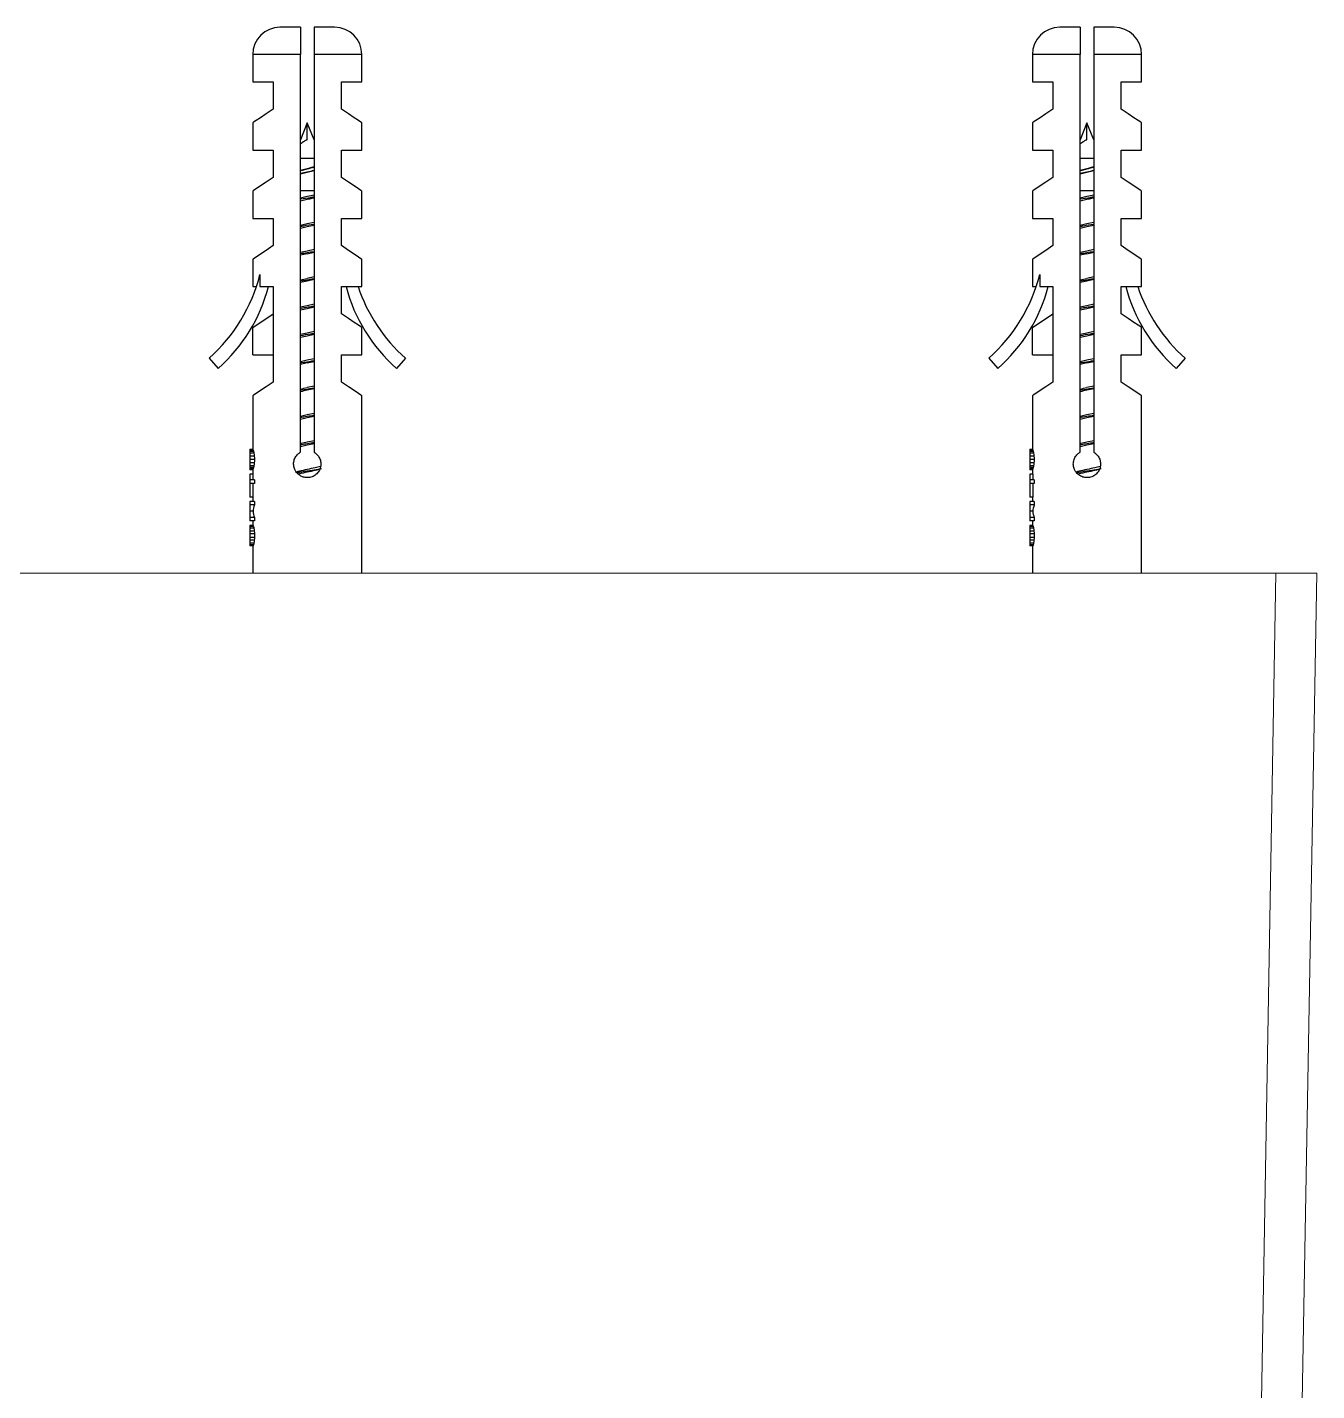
# Model space of a CAD drawing. Header units: millimetres. Extents: x 14183 to 14777, y -4239 to -3399.
# Drawn here: x 14401.03 to 14424.66, y -3476.53 to -3451.56 of the extents above; entities that cross this region are included whole.
import ezdxf

# ---------------------------------------------------------------- set-up
doc = ezdxf.new("R2010")
doc.units = ezdxf.units.MM
doc.header["$LTSCALE"] = 0.1
doc.layers.get('0').update_dxf_attribs({"lineweight": 15})

msp = doc.modelspace()

# ---------------------------------------------------------------- linework, layer by layer
at = {"linetype": 'Continuous', "lineweight": 25}
for p, q in [((14406.04, -3451.56), (14405.665, -3451.56)), ((14406.665, -3451.56), (14406.29, -3451.56)), ((14420.325, -3451.56), (14419.95, -3451.56)), ((14420.95, -3451.56), (14420.575, -3451.56)), ((14405.165, -3452.06), (14405.165, -3452.56)), ((14406.04, -3452.06), (14405.165, -3452.06)), ((14406.04, -3459.343), (14406.04, -3452.06)), ((14406.29, -3452.06), (14406.29, -3459.343)), ((14407.165, -3452.06), (14406.29, -3452.06)), ((14407.165, -3452.56), (14407.165, -3452.06)), ((14419.45, -3452.06), (14419.45, -3452.56)), ((14420.325, -3452.06), (14419.45, -3452.06)), ((14420.325, -3459.343), (14420.325, -3452.06)), ((14420.575, -3452.06), (14420.575, -3459.343)), ((14421.45, -3452.06), (14420.575, -3452.06)), ((14421.45, -3452.56), (14421.45, -3452.06)), ((14405.165, -3452.56), (14405.54, -3452.56)), ((14405.54, -3452.56), (14405.54, -3453.06)), ((14406.79, -3452.56), (14407.165, -3452.56)), ((14406.79, -3453.06), (14406.79, -3452.56)), ((14419.45, -3452.56), (14419.825, -3452.56)), ((14419.825, -3452.56), (14419.825, -3453.06)), ((14421.075, -3452.56), (14421.45, -3452.56)), ((14421.075, -3453.06), (14421.075, -3452.56)), ((14405.165, -3453.31), (14405.165, -3453.81)), ((14406.165, -3453.31), (14406.04, -3453.624)), ((14406.29, -3453.622), (14406.165, -3453.31)), ((14406.165, -3453.621), (14406.165, -3453.31)), ((14407.165, -3453.81), (14407.165, -3453.31)), ((14419.45, -3453.31), (14419.45, -3453.81)), ((14420.45, -3453.31), (14420.325, -3453.624)), ((14420.575, -3453.622), (14420.45, -3453.31)), ((14420.45, -3453.621), (14420.45, -3453.31)), ((14421.45, -3453.81), (14421.45, -3453.31)), ((14406.149, -3453.621), (14406.165, -3453.621)), ((14420.434, -3453.621), (14420.45, -3453.621)), ((14405.165, -3453.81), (14405.54, -3453.81)), ((14405.54, -3453.81), (14405.54, -3454.31)), ((14406.165, -3453.962), (14406.04, -3453.962)), ((14406.79, -3453.81), (14407.165, -3453.81)), ((14406.79, -3454.31), (14406.79, -3453.81)), ((14419.45, -3453.81), (14419.825, -3453.81)), ((14419.825, -3453.81), (14419.825, -3454.31)), ((14420.45, -3453.962), (14420.325, -3453.962)), ((14421.075, -3453.81), (14421.45, -3453.81)), ((14421.075, -3454.31), (14421.075, -3453.81)), ((14406.165, -3454.15), (14406.04, -3454.182)), ((14406.04, -3454.245), (14406.165, -3454.217)), ((14420.45, -3454.15), (14420.325, -3454.182)), ((14420.325, -3454.245), (14420.45, -3454.217)), ((14405.165, -3454.56), (14405.165, -3455.06)), ((14406.165, -3454.554), (14406.04, -3454.554)), ((14406.165, -3454.66), (14406.04, -3454.688)), ((14406.04, -3454.737), (14406.165, -3454.709)), ((14407.165, -3455.06), (14407.165, -3454.56)), ((14419.45, -3454.56), (14419.45, -3455.06)), ((14420.45, -3454.554), (14420.325, -3454.554)), ((14420.45, -3454.66), (14420.325, -3454.688)), ((14420.325, -3454.737), (14420.45, -3454.709)), ((14421.45, -3455.06), (14421.45, -3454.56)), ((14405.165, -3455.06), (14405.54, -3455.06)), ((14405.54, -3455.06), (14405.54, -3455.56)), ((14406.165, -3455.16), (14406.04, -3455.188)), ((14406.04, -3455.237), (14406.165, -3455.209)), ((14406.29, -3455.133), (14406.165, -3455.16)), ((14406.165, -3455.209), (14406.29, -3455.182)), ((14406.79, -3455.06), (14407.165, -3455.06)), ((14406.79, -3455.56), (14406.79, -3455.06)), ((14419.45, -3455.06), (14419.825, -3455.06)), ((14419.825, -3455.06), (14419.825, -3455.56)), ((14420.45, -3455.16), (14420.325, -3455.188)), ((14420.325, -3455.237), (14420.45, -3455.209)), ((14420.575, -3455.133), (14420.45, -3455.16)), ((14420.45, -3455.209), (14420.575, -3455.182)), ((14421.075, -3455.06), (14421.45, -3455.06)), ((14421.075, -3455.56), (14421.075, -3455.06)), ((14406.165, -3455.66), (14406.04, -3455.688)), ((14406.165, -3455.709), (14406.04, -3455.737)), ((14406.29, -3455.633), (14406.165, -3455.66)), ((14406.165, -3455.709), (14406.29, -3455.682)), ((14420.45, -3455.66), (14420.325, -3455.688)), ((14420.45, -3455.709), (14420.325, -3455.737)), ((14420.575, -3455.633), (14420.45, -3455.66)), ((14420.45, -3455.709), (14420.575, -3455.682)), ((14405.165, -3455.81), (14405.165, -3456.31)), ((14407.165, -3456.31), (14407.165, -3455.81)), ((14419.45, -3455.81), (14419.45, -3456.31)), ((14421.45, -3456.31), (14421.45, -3455.81)), ((14405.298, -3456.087), (14405.298, -3456.31)), ((14406.04, -3456.187), (14406.165, -3456.16)), ((14406.165, -3456.209), (14406.04, -3456.236)), ((14406.29, -3456.133), (14406.165, -3456.16)), ((14406.29, -3456.182), (14406.165, -3456.209)), ((14419.584, -3456.087), (14419.584, -3456.31)), ((14420.325, -3456.187), (14420.45, -3456.16)), ((14420.45, -3456.209), (14420.325, -3456.236)), ((14420.575, -3456.133), (14420.45, -3456.16)), ((14420.575, -3456.182), (14420.45, -3456.209)), ((14405.165, -3456.31), (14405.233, -3456.31)), ((14405.298, -3456.31), (14405.54, -3456.31)), ((14405.54, -3456.31), (14405.54, -3458.06)), ((14406.79, -3456.81), (14406.79, -3456.31)), ((14406.79, -3456.31), (14407.165, -3456.31)), ((14419.45, -3456.31), (14419.518, -3456.31)), ((14419.584, -3456.31), (14419.825, -3456.31)), ((14419.825, -3456.31), (14419.825, -3458.06)), ((14421.075, -3456.81), (14421.075, -3456.31)), ((14421.075, -3456.31), (14421.45, -3456.31)), ((14406.165, -3456.66), (14406.04, -3456.688)), ((14406.04, -3456.737), (14406.165, -3456.709)), ((14406.29, -3456.633), (14406.165, -3456.66)), ((14406.165, -3456.709), (14406.29, -3456.682)), ((14420.45, -3456.66), (14420.325, -3456.688)), ((14420.325, -3456.737), (14420.45, -3456.709)), ((14420.575, -3456.633), (14420.45, -3456.66)), ((14420.45, -3456.709), (14420.575, -3456.682)), ((14405.165, -3457.06), (14405.54, -3456.81)), ((14419.45, -3457.06), (14419.825, -3456.81)), ((14405.165, -3457.56), (14405.165, -3457.06)), ((14406.165, -3457.16), (14406.04, -3457.188)), ((14406.04, -3457.237), (14406.165, -3457.209)), ((14406.29, -3457.133), (14406.165, -3457.16)), ((14406.165, -3457.209), (14406.29, -3457.182)), ((14407.165, -3457.56), (14407.165, -3457.06)), ((14419.45, -3457.56), (14419.45, -3457.06)), ((14420.45, -3457.16), (14420.325, -3457.188)), ((14420.325, -3457.237), (14420.45, -3457.209)), ((14420.575, -3457.133), (14420.45, -3457.16)), ((14420.45, -3457.209), (14420.575, -3457.182)), ((14421.45, -3457.56), (14421.45, -3457.06)), ((14404.366, -3457.621), (14404.532, -3457.808)), ((14405.165, -3457.56), (14405.54, -3457.56)), ((14406.165, -3457.66), (14406.04, -3457.688)), ((14406.165, -3457.709), (14406.04, -3457.737)), ((14406.29, -3457.633), (14406.165, -3457.66)), ((14406.165, -3457.709), (14406.29, -3457.682)), ((14406.79, -3457.56), (14407.165, -3457.56)), ((14406.79, -3458.06), (14406.79, -3457.56)), ((14407.963, -3457.621), (14407.797, -3457.808)), ((14418.652, -3457.621), (14418.817, -3457.808)), ((14419.45, -3457.56), (14419.825, -3457.56)), ((14420.45, -3457.66), (14420.325, -3457.688)), ((14420.45, -3457.709), (14420.325, -3457.737)), ((14420.575, -3457.633), (14420.45, -3457.66)), ((14420.45, -3457.709), (14420.575, -3457.682)), ((14421.075, -3457.56), (14421.45, -3457.56)), ((14421.075, -3458.06), (14421.075, -3457.56)), ((14422.248, -3457.621), (14422.082, -3457.808)), ((14406.29, -3458.133), (14406.165, -3458.16)), ((14406.29, -3458.182), (14406.165, -3458.209)), ((14420.575, -3458.133), (14420.45, -3458.16)), ((14420.575, -3458.182), (14420.45, -3458.209)), ((14405.165, -3458.31), (14405.165, -3459.289)), ((14407.165, -3461.56), (14407.165, -3458.31)), ((14419.45, -3458.31), (14419.45, -3459.289)), ((14421.45, -3461.56), (14421.45, -3458.31)), ((14406.165, -3458.66), (14406.04, -3458.687)), ((14406.04, -3458.737), (14406.165, -3458.709)), ((14406.29, -3458.633), (14406.165, -3458.66)), ((14406.165, -3458.709), (14406.29, -3458.682)), ((14420.45, -3458.66), (14420.325, -3458.687)), ((14420.325, -3458.737), (14420.45, -3458.709)), ((14420.575, -3458.633), (14420.45, -3458.66)), ((14420.45, -3458.709), (14420.575, -3458.682)), ((14406.04, -3459.237), (14406.165, -3459.209)), ((14406.29, -3459.133), (14406.165, -3459.16)), ((14406.165, -3459.209), (14406.29, -3459.182)), ((14420.325, -3459.237), (14420.45, -3459.209)), ((14420.575, -3459.133), (14420.45, -3459.16)), ((14420.45, -3459.209), (14420.575, -3459.182)), ((14405.115, -3459.289), (14405.166, -3459.289)), ((14405.115, -3459.289), (14405.115, -3459.299)), ((14405.17, -3459.299), (14405.115, -3459.299)), ((14405.115, -3459.299), (14405.115, -3459.31)), ((14405.173, -3459.31), (14405.115, -3459.31)), ((14405.115, -3459.31), (14405.115, -3459.331)), ((14405.18, -3459.331), (14405.115, -3459.331)), ((14405.115, -3459.331), (14405.115, -3459.362)), ((14405.186, -3459.362), (14405.115, -3459.362)), ((14405.115, -3459.362), (14405.115, -3459.414)), ((14405.194, -3459.414), (14405.115, -3459.414)), ((14405.115, -3459.414), (14405.115, -3459.477)), ((14419.4, -3459.289), (14419.451, -3459.289)), ((14419.4, -3459.289), (14419.4, -3459.299)), ((14419.455, -3459.299), (14419.4, -3459.299)), ((14419.4, -3459.299), (14419.4, -3459.31)), ((14419.459, -3459.31), (14419.4, -3459.31)), ((14419.4, -3459.31), (14419.4, -3459.331)), ((14419.465, -3459.331), (14419.4, -3459.331)), ((14419.4, -3459.331), (14419.4, -3459.362)), ((14419.471, -3459.362), (14419.4, -3459.362)), ((14419.4, -3459.362), (14419.4, -3459.414)), ((14419.479, -3459.414), (14419.4, -3459.414)), ((14419.4, -3459.414), (14419.4, -3459.477)), ((14405.196, -3459.477), (14405.115, -3459.477)), ((14405.115, -3459.477), (14405.115, -3459.539)), ((14405.194, -3459.539), (14405.115, -3459.539)), ((14405.115, -3459.539), (14405.115, -3459.591)), ((14405.186, -3459.591), (14405.115, -3459.591)), ((14405.115, -3459.591), (14405.115, -3459.622)), ((14405.18, -3459.622), (14405.115, -3459.622)), ((14405.115, -3459.622), (14405.115, -3459.643)), ((14405.173, -3459.643), (14405.115, -3459.643)), ((14405.115, -3459.643), (14405.115, -3459.654)), ((14405.17, -3459.654), (14405.115, -3459.654)), ((14405.115, -3459.654), (14405.115, -3459.664)), ((14405.166, -3459.664), (14405.115, -3459.664)), ((14405.165, -3459.664), (14405.165, -3459.747)), ((14419.481, -3459.477), (14419.4, -3459.477)), ((14419.4, -3459.477), (14419.4, -3459.539)), ((14419.479, -3459.539), (14419.4, -3459.539)), ((14419.4, -3459.539), (14419.4, -3459.591)), ((14419.471, -3459.591), (14419.4, -3459.591)), ((14419.4, -3459.591), (14419.4, -3459.622)), ((14419.465, -3459.622), (14419.4, -3459.622)), ((14419.4, -3459.622), (14419.4, -3459.643)), ((14419.459, -3459.643), (14419.4, -3459.643)), ((14419.4, -3459.643), (14419.4, -3459.654)), ((14419.455, -3459.654), (14419.4, -3459.654)), ((14419.4, -3459.654), (14419.4, -3459.664)), ((14419.451, -3459.664), (14419.4, -3459.664)), ((14419.45, -3459.664), (14419.45, -3459.747)), ((14405.17, -3459.747), (14405.115, -3459.747)), ((14405.115, -3459.747), (14405.115, -3459.852)), ((14405.115, -3459.852), (14405.115, -3459.914)), ((14405.196, -3459.852), (14405.115, -3459.852)), ((14405.196, -3459.914), (14405.115, -3459.914)), ((14405.115, -3459.914), (14405.115, -3460.164)), ((14405.17, -3459.747), (14405.17, -3459.852)), ((14405.17, -3459.914), (14405.17, -3460.164)), ((14405.196, -3459.852), (14405.196, -3459.914)), ((14419.455, -3459.747), (14419.4, -3459.747)), ((14419.4, -3459.747), (14419.4, -3459.852)), ((14419.4, -3459.852), (14419.4, -3459.914)), ((14419.481, -3459.852), (14419.4, -3459.852)), ((14419.481, -3459.914), (14419.4, -3459.914)), ((14419.4, -3459.914), (14419.4, -3460.164)), ((14419.455, -3459.747), (14419.455, -3459.852)), ((14419.455, -3459.914), (14419.455, -3460.164)), ((14419.481, -3459.852), (14419.481, -3459.914)), ((14405.17, -3460.164), (14405.115, -3460.164)), ((14405.165, -3460.164), (14405.165, -3460.247)), ((14419.455, -3460.164), (14419.4, -3460.164)), ((14419.45, -3460.164), (14419.45, -3460.247)), ((14405.196, -3460.247), (14405.115, -3460.247)), ((14405.115, -3460.247), (14405.115, -3460.31)), ((14405.196, -3460.31), (14405.115, -3460.31)), ((14405.115, -3460.31), (14405.115, -3460.424)), ((14405.171, -3460.424), (14405.115, -3460.424)), ((14405.115, -3460.424), (14405.115, -3460.539)), ((14405.196, -3460.247), (14405.196, -3460.31)), ((14419.481, -3460.247), (14419.4, -3460.247)), ((14419.4, -3460.247), (14419.4, -3460.31)), ((14419.481, -3460.31), (14419.4, -3460.31)), ((14419.4, -3460.31), (14419.4, -3460.424)), ((14419.456, -3460.424), (14419.4, -3460.424)), ((14419.4, -3460.424), (14419.4, -3460.539)), ((14419.481, -3460.247), (14419.481, -3460.31)), ((14405.196, -3460.539), (14405.115, -3460.539)), ((14405.115, -3460.539), (14405.115, -3460.602)), ((14405.196, -3460.602), (14405.115, -3460.602)), ((14405.172, -3460.685), (14405.115, -3460.685)), ((14405.115, -3460.685), (14405.115, -3460.706)), ((14405.18, -3460.706), (14405.115, -3460.706)), ((14405.115, -3460.706), (14405.115, -3460.737)), ((14405.165, -3460.602), (14405.165, -3460.685)), ((14405.196, -3460.539), (14405.196, -3460.602)), ((14419.481, -3460.539), (14419.4, -3460.539)), ((14419.4, -3460.539), (14419.4, -3460.602)), ((14419.481, -3460.602), (14419.4, -3460.602)), ((14419.457, -3460.685), (14419.4, -3460.685)), ((14419.4, -3460.685), (14419.4, -3460.706)), ((14419.465, -3460.706), (14419.4, -3460.706)), ((14419.4, -3460.706), (14419.4, -3460.737)), ((14419.45, -3460.602), (14419.45, -3460.685)), ((14419.481, -3460.539), (14419.481, -3460.602)), ((14405.186, -3460.737), (14405.115, -3460.737)), ((14405.115, -3460.737), (14405.115, -3460.789)), ((14405.194, -3460.789), (14405.115, -3460.789)), ((14405.115, -3460.789), (14405.115, -3460.841)), ((14405.196, -3460.841), (14405.115, -3460.841)), ((14405.115, -3460.841), (14405.115, -3460.904)), ((14405.196, -3460.904), (14405.115, -3460.904)), ((14405.115, -3460.904), (14405.115, -3460.956)), ((14405.194, -3460.956), (14405.115, -3460.956)), ((14405.115, -3460.956), (14405.115, -3461.008)), ((14405.196, -3460.841), (14405.196, -3460.904)), ((14419.471, -3460.737), (14419.4, -3460.737)), ((14419.4, -3460.737), (14419.4, -3460.789)), ((14419.479, -3460.789), (14419.4, -3460.789)), ((14419.4, -3460.789), (14419.4, -3460.841)), ((14419.481, -3460.841), (14419.4, -3460.841)), ((14419.4, -3460.841), (14419.4, -3460.904)), ((14419.481, -3460.904), (14419.4, -3460.904)), ((14419.4, -3460.904), (14419.4, -3460.956)), ((14419.479, -3460.956), (14419.4, -3460.956)), ((14419.4, -3460.956), (14419.4, -3461.008)), ((14419.481, -3460.841), (14419.481, -3460.904)), ((14405.186, -3461.008), (14405.115, -3461.008)), ((14405.115, -3461.008), (14405.115, -3461.039)), ((14405.18, -3461.039), (14405.115, -3461.039)), ((14405.115, -3461.039), (14405.115, -3461.06)), ((14405.172, -3461.06), (14405.115, -3461.06)), ((14405.165, -3461.06), (14405.165, -3461.56)), ((14419.471, -3461.008), (14419.4, -3461.008)), ((14419.4, -3461.008), (14419.4, -3461.039)), ((14419.465, -3461.039), (14419.4, -3461.039)), ((14419.4, -3461.039), (14419.4, -3461.06)), ((14419.457, -3461.06), (14419.4, -3461.06)), ((14419.45, -3461.06), (14419.45, -3461.56))]:
    msp.add_line(p, q, dxfattribs=at)
at = {"linetype": 'Continuous', "lineweight": 18, "extrusion": (-1.22465e-16, -1, 0)}
for p, q in [((14423.91, -3461.56), (14379.889, -3461.56)), ((14423.91, -3461.56), (14379.889, -3461.56)), ((14424.66, -3461.56), (14423.91, -3461.56)), ((14424.66, -3461.56), (14423.91, -3461.56)), ((14424.66, -3461.56), (14424.102, -3493.487)), ((14424.66, -3461.56), (14424.102, -3493.487))]:
    msp.add_line(p, q, dxfattribs=at)
for p, q in [((14407.165, -3461.56), (14405.165, -3461.56)), ((14421.45, -3461.56), (14419.45, -3461.56))]:
    msp.add_line(p, q)
at = {"linetype": 'Continuous', "lineweight": 13, "extrusion": (-1.22465e-16, -1, 0)}
msp.add_line((14423.352, -3493.487), (14423.91, -3461.56), dxfattribs=at)
msp.add_line((14423.352, -3493.487), (14423.91, -3461.56), dxfattribs=at)
at = {"linetype": 'Continuous', "lineweight": 25, "flags": 128}
for points in [[(14405.54, -3453.06), (14405.41, -3453.146), (14405.305, -3453.216), (14405.228, -3453.268), (14405.181, -3453.299), (14405.165, -3453.31)], [(14407.165, -3453.31), (14407.149, -3453.299), (14407.101, -3453.268), (14407.024, -3453.216), (14406.919, -3453.146), (14406.79, -3453.06)], [(14419.825, -3453.06), (14419.696, -3453.146), (14419.591, -3453.216), (14419.513, -3453.268), (14419.466, -3453.299), (14419.45, -3453.31)], [(14421.45, -3453.31), (14421.434, -3453.299), (14421.386, -3453.268), (14421.309, -3453.216), (14421.204, -3453.146), (14421.075, -3453.06)], [(14405.54, -3454.31), (14405.41, -3454.396), (14405.305, -3454.466), (14405.228, -3454.518), (14405.181, -3454.549), (14405.165, -3454.56)], [(14407.165, -3454.56), (14407.149, -3454.549), (14407.101, -3454.518), (14407.024, -3454.466), (14406.919, -3454.396), (14406.79, -3454.31)], [(14419.825, -3454.31), (14419.696, -3454.396), (14419.591, -3454.466), (14419.513, -3454.518), (14419.466, -3454.549), (14419.45, -3454.56)], [(14421.45, -3454.56), (14421.434, -3454.549), (14421.386, -3454.518), (14421.309, -3454.466), (14421.204, -3454.396), (14421.075, -3454.31)], [(14405.54, -3455.56), (14405.41, -3455.646), (14405.305, -3455.716), (14405.228, -3455.768), (14405.181, -3455.799), (14405.165, -3455.81)], [(14407.165, -3455.81), (14407.149, -3455.799), (14407.101, -3455.768), (14407.024, -3455.716), (14406.919, -3455.646), (14406.79, -3455.56)], [(14419.825, -3455.56), (14419.696, -3455.646), (14419.591, -3455.716), (14419.513, -3455.768), (14419.466, -3455.799), (14419.45, -3455.81)], [(14421.45, -3455.81), (14421.434, -3455.799), (14421.386, -3455.768), (14421.309, -3455.716), (14421.204, -3455.646), (14421.075, -3455.56)], [(14407.165, -3457.06), (14407.149, -3457.049), (14407.101, -3457.018), (14407.024, -3456.966), (14406.919, -3456.896), (14406.79, -3456.81)], [(14421.45, -3457.06), (14421.434, -3457.049), (14421.386, -3457.018), (14421.309, -3456.966), (14421.204, -3456.896), (14421.075, -3456.81)], [(14405.54, -3458.06), (14405.41, -3458.146), (14405.305, -3458.216), (14405.228, -3458.268), (14405.181, -3458.299), (14405.165, -3458.31)], [(14407.165, -3458.31), (14407.149, -3458.299), (14407.101, -3458.268), (14407.024, -3458.216), (14406.919, -3458.146), (14406.79, -3458.06)], [(14419.825, -3458.06), (14419.696, -3458.146), (14419.591, -3458.216), (14419.513, -3458.268), (14419.466, -3458.299), (14419.45, -3458.31)], [(14421.45, -3458.31), (14421.434, -3458.299), (14421.386, -3458.268), (14421.309, -3458.216), (14421.204, -3458.146), (14421.075, -3458.06)]]:
    msp.add_lwpolyline(points, dxfattribs=at)
at = {"linetype": 'Continuous', "lineweight": 25}
for centre, radius, start, end in [((14405.665, -3452.06), 0.5, 90, 180), ((14406.665, -3452.06), 0.5, 0, 90), ((14419.95, -3452.06), 0.5, 90, 180), ((14420.95, -3452.06), 0.5, 0, 90), ((14402.351, -3455.346), 3.039, 311.536, 345.9032), ((14416.637, -3455.346), 3.039, 311.536, 345.9032), ((14402.517, -3455.534), 3.039, 311.536, 345.1985), ((14409.812, -3455.534), 3.038, 194.8015, 228.464), ((14409.978, -3455.346), 3.039, 198.4852, 228.464), ((14416.802, -3455.534), 3.039, 311.536, 345.1985), ((14424.097, -3455.534), 3.038, 194.8015, 228.464), ((14424.263, -3455.346), 3.039, 198.4852, 228.464)]:
    msp.add_arc(centre, radius, start, end, dxfattribs=at)
for centre, major_axis, ratio, start_param, end_param in [((14406.165, -3459.28), (1, 0), 0.195835, 3.189483, 3.242829), ((14406.165, -3459.266), (1, 0), 0.326388, 3.242829, 3.274966), ((14406.165, -3459.245), (1, 0), 0.489584, 3.274966, 3.318039), ((14406.165, -3459.159), (1, 0), 0.979167, 3.318039, 3.350557), ((14406.165, -3459.023), (0, 1.632), 0.612767, 1.779761, 1.812505), ((14406.165, -3458.008), (0, 5.875), 0.170213, 1.812505, 1.823477), ((14420.45, -3459.28), (1, 0), 0.195835, 3.189483, 3.242829), ((14420.45, -3459.266), (1, 0), 0.326388, 3.242829, 3.274966), ((14420.45, -3459.245), (1, 0), 0.489584, 3.274966, 3.318039), ((14420.45, -3459.159), (1, 0), 0.979167, 3.318039, 3.350557), ((14420.45, -3459.023), (0, 1.632), 0.612767, 1.779761, 1.812505), ((14420.45, -3458.008), (0, 5.875), 0.170213, 1.812505, 1.823477), ((14406.165, -3459.673), (1, 0), 0.195833, 3.040356, 3.093702), ((14406.165, -3459.687), (1, 0), 0.326388, 3.008219, 3.040356), ((14406.165, -3459.708), (1, 0), 0.489584, 2.965147, 3.008219), ((14406.165, -3459.794), (1, 0), 0.979167, 2.932628, 2.965147), ((14406.165, -3459.93), (0, 1.632), 0.612765, 1.329088, 1.361832), ((14406.165, -3460.945), (0, 5.875), 0.170213, 1.318116, 1.329088), ((14420.45, -3459.673), (1, 0), 0.195833, 3.040356, 3.093702), ((14420.45, -3459.687), (1, 0), 0.326388, 3.008219, 3.040356), ((14420.45, -3459.708), (1, 0), 0.489584, 2.965147, 3.008219), ((14420.45, -3459.794), (1, 0), 0.979167, 2.932628, 2.965147), ((14420.45, -3459.93), (0, 1.632), 0.612765, 1.329088, 1.361832), ((14420.45, -3460.945), (0, 5.875), 0.170213, 1.318116, 1.329088), ((14406.165, -3460.517), (1, 0), 0.828526, 2.888912, 3.029657), ((14406.165, -3460.332), (1, 0), 0.828526, 3.253528, 3.394273), ((14420.45, -3460.517), (1, 0), 0.828526, 2.888912, 3.029657), ((14420.45, -3460.332), (1, 0), 0.828526, 3.253528, 3.394273), ((14406.165, -3460.637), (1, 0), 0.391667, 3.26424, 3.318039), ((14406.165, -3460.534), (1, 0), 0.979167, 3.318039, 3.350557), ((14420.45, -3460.637), (1, 0), 0.391667, 3.26424, 3.318039), ((14420.45, -3460.534), (1, 0), 0.979167, 3.318039, 3.350557), ((14406.165, -3460.398), (0, 1.632), 0.612766, 1.779761, 1.812505), ((14406.165, -3461.346), (0, 1.632), 0.612766, 1.329088, 1.361832), ((14406.165, -3459.617), (0, 4.896), 0.204255, 1.812505, 1.823477), ((14406.165, -3462.128), (0, 4.896), 0.204255, 1.318116, 1.329088), ((14420.45, -3460.398), (0, 1.632), 0.612766, 1.779761, 1.812505), ((14420.45, -3461.346), (0, 1.632), 0.612766, 1.329088, 1.361832), ((14420.45, -3459.617), (0, 4.896), 0.204255, 1.812505, 1.823477), ((14420.45, -3462.128), (0, 4.896), 0.204255, 1.318116, 1.329088), ((14406.165, -3461.108), (1, 0), 0.391667, 2.965147, 3.018945), ((14406.165, -3461.211), (1, 0), 0.979167, 2.932628, 2.965147), ((14420.45, -3461.108), (1, 0), 0.391667, 2.965147, 3.018945), ((14420.45, -3461.211), (1, 0), 0.979167, 2.932628, 2.965147)]:
    msp.add_ellipse(centre, major_axis=major_axis, ratio=ratio, start_param=start_param, end_param=end_param, dxfattribs=at)
for points, knots in [([(14406.04, -3451.56), (14406.04, -3451.566), (14406.04, -3451.577), (14406.04, -3451.667), (14406.04, -3451.798), (14406.04, -3451.937), (14406.04, -3452.026), (14406.04, -3452.06)], [0, 0, 0, 0, 0.222681, 0.44432, 0.659698, 0.872436, 1, 1, 1, 1]), ([(14406.29, -3451.56), (14406.29, -3451.566), (14406.29, -3451.577), (14406.29, -3451.667), (14406.29, -3451.798), (14406.29, -3451.937), (14406.29, -3452.026), (14406.29, -3452.06)], [0, 0, 0, 0, 0.222681, 0.44432, 0.659698, 0.872436, 1, 1, 1, 1]), ([(14420.325, -3451.56), (14420.325, -3451.566), (14420.325, -3451.577), (14420.325, -3451.667), (14420.325, -3451.798), (14420.325, -3451.937), (14420.325, -3452.026), (14420.325, -3452.06)], [0, 0, 0, 0, 0.222681, 0.44432, 0.659698, 0.872436, 1, 1, 1, 1]), ([(14420.575, -3451.56), (14420.575, -3451.566), (14420.575, -3451.577), (14420.575, -3451.667), (14420.575, -3451.798), (14420.575, -3451.937), (14420.575, -3452.026), (14420.575, -3452.06)], [0, 0, 0, 0, 0.222681, 0.44432, 0.659698, 0.872436, 1, 1, 1, 1]), ([(14406.04, -3453.694), (14406.044, -3453.69), (14406.056, -3453.68), (14406.077, -3453.667), (14406.094, -3453.656), (14406.115, -3453.643), (14406.133, -3453.631), (14406.149, -3453.621)], [0, 0, 0, 0, 0.157577, 0.464032, 0.549365, 0.59211, 1, 1, 1, 1]), ([(14420.325, -3453.694), (14420.329, -3453.69), (14420.341, -3453.68), (14420.363, -3453.667), (14420.379, -3453.656), (14420.4, -3453.643), (14420.418, -3453.631), (14420.434, -3453.621)], [0, 0, 0, 0, 0.157577, 0.464032, 0.549365, 0.59211, 1, 1, 1, 1]), ([(14406.29, -3453.962), (14406.272, -3453.962), (14406.233, -3453.962), (14406.189, -3453.962), (14406.165, -3453.962)], [0, 0, 0, 0, 0.451216, 1, 1, 1, 1]), ([(14420.575, -3453.962), (14420.557, -3453.962), (14420.518, -3453.962), (14420.474, -3453.962), (14420.45, -3453.962)], [0, 0, 0, 0, 0.451216, 1, 1, 1, 1]), ([(14406.04, -3454.184), (14406.053, -3454.181), (14406.094, -3454.171), (14406.179, -3454.149), (14406.256, -3454.131), (14406.289, -3454.119), (14406.29, -3454.118)], [0, 0, 0, 0, 0.15939, 0.489249, 0.992899, 1, 1, 1, 1]), ([(14406.29, -3454.185), (14406.246, -3454.195), (14406.165, -3454.213), (14406.08, -3454.23), (14406.04, -3454.238)], [0, 0, 0, 0, 0.527889, 1, 1, 1, 1]), ([(14406.29, -3454.115), (14406.274, -3454.12), (14406.235, -3454.132), (14406.191, -3454.143), (14406.165, -3454.15)], [0, 0, 0, 0, 0.409921, 1, 1, 1, 1]), ([(14406.29, -3454.187), (14406.278, -3454.19), (14406.24, -3454.2), (14406.196, -3454.21), (14406.165, -3454.217)], [0, 0, 0, 0, 0.290235, 1, 1, 1, 1]), ([(14420.325, -3454.184), (14420.338, -3454.181), (14420.379, -3454.171), (14420.464, -3454.149), (14420.541, -3454.131), (14420.574, -3454.119), (14420.575, -3454.118)], [0, 0, 0, 0, 0.15939, 0.489249, 0.992899, 1, 1, 1, 1]), ([(14420.575, -3454.185), (14420.532, -3454.195), (14420.45, -3454.213), (14420.365, -3454.23), (14420.325, -3454.238)], [0, 0, 0, 0, 0.527889, 1, 1, 1, 1]), ([(14420.575, -3454.115), (14420.559, -3454.12), (14420.52, -3454.132), (14420.476, -3454.143), (14420.45, -3454.15)], [0, 0, 0, 0, 0.409921, 1, 1, 1, 1]), ([(14420.575, -3454.187), (14420.564, -3454.19), (14420.525, -3454.2), (14420.481, -3454.21), (14420.45, -3454.217)], [0, 0, 0, 0, 0.290235, 1, 1, 1, 1]), ([(14406.04, -3454.705), (14406.041, -3454.705), (14406.097, -3454.695), (14406.19, -3454.681), (14406.268, -3454.668), (14406.29, -3454.664)], [0, 0, 0, 0, 0.020696, 0.731061, 1, 1, 1, 1]), ([(14406.29, -3454.554), (14406.289, -3454.554), (14406.252, -3454.554), (14406.208, -3454.554), (14406.165, -3454.554)], [0, 0, 0, 0, 0.022041, 1, 1, 1, 1]), ([(14406.29, -3454.633), (14406.289, -3454.633), (14406.252, -3454.642), (14406.208, -3454.651), (14406.165, -3454.66)], [0, 0, 0, 0, 0.022027, 1, 1, 1, 1]), ([(14406.165, -3454.709), (14406.195, -3454.703), (14406.239, -3454.694), (14406.278, -3454.685), (14406.29, -3454.682)], [0, 0, 0, 0, 0.71207, 1, 1, 1, 1]), ([(14420.325, -3454.705), (14420.326, -3454.705), (14420.383, -3454.695), (14420.475, -3454.681), (14420.553, -3454.668), (14420.575, -3454.664)], [0, 0, 0, 0, 0.020696, 0.731061, 1, 1, 1, 1]), ([(14420.575, -3454.554), (14420.574, -3454.554), (14420.537, -3454.554), (14420.493, -3454.554), (14420.45, -3454.554)], [0, 0, 0, 0, 0.022041, 1, 1, 1, 1]), ([(14420.575, -3454.633), (14420.574, -3454.633), (14420.537, -3454.642), (14420.493, -3454.651), (14420.45, -3454.66)], [0, 0, 0, 0, 0.022027, 1, 1, 1, 1]), ([(14420.45, -3454.709), (14420.481, -3454.703), (14420.524, -3454.694), (14420.563, -3454.685), (14420.575, -3454.682)], [0, 0, 0, 0, 0.71207, 1, 1, 1, 1]), ([(14406.04, -3455.205), (14406.06, -3455.202), (14406.137, -3455.189), (14406.23, -3455.175), (14406.287, -3455.165), (14406.29, -3455.165)], [0, 0, 0, 0, 0.257656, 0.968182, 1, 1, 1, 1]), ([(14420.325, -3455.205), (14420.345, -3455.202), (14420.422, -3455.189), (14420.515, -3455.175), (14420.572, -3455.165), (14420.575, -3455.165)], [0, 0, 0, 0, 0.257656, 0.968182, 1, 1, 1, 1]), ([(14406.04, -3455.705), (14406.08, -3455.699), (14406.163, -3455.685), (14406.246, -3455.672), (14406.29, -3455.665)], [0, 0, 0, 0, 0.4845, 1, 1, 1, 1]), ([(14420.325, -3455.705), (14420.365, -3455.699), (14420.448, -3455.685), (14420.532, -3455.672), (14420.575, -3455.665)], [0, 0, 0, 0, 0.4845, 1, 1, 1, 1]), ([(14406.04, -3456.205), (14406.1, -3456.195), (14406.186, -3456.182), (14406.266, -3456.168), (14406.29, -3456.164)], [0, 0, 0, 0, 0.709948, 1, 1, 1, 1]), ([(14420.325, -3456.205), (14420.385, -3456.195), (14420.471, -3456.182), (14420.551, -3456.168), (14420.575, -3456.164)], [0, 0, 0, 0, 0.709948, 1, 1, 1, 1]), ([(14406.04, -3456.705), (14406.043, -3456.704), (14406.079, -3456.698), (14406.156, -3456.686), (14406.237, -3456.674), (14406.28, -3456.666), (14406.29, -3456.665)], [0, 0, 0, 0, 0.051867, 0.459749, 0.884415, 1, 1, 1, 1]), ([(14420.325, -3456.705), (14420.329, -3456.704), (14420.364, -3456.698), (14420.441, -3456.686), (14420.522, -3456.674), (14420.565, -3456.666), (14420.575, -3456.665)], [0, 0, 0, 0, 0.051867, 0.459749, 0.884415, 1, 1, 1, 1]), ([(14406.04, -3457.205), (14406.043, -3457.205), (14406.099, -3457.195), (14406.191, -3457.181), (14406.268, -3457.168), (14406.29, -3457.165)], [0, 0, 0, 0, 0.042931, 0.726502, 1, 1, 1, 1]), ([(14420.325, -3457.205), (14420.328, -3457.205), (14420.384, -3457.195), (14420.476, -3457.181), (14420.553, -3457.168), (14420.575, -3457.165)], [0, 0, 0, 0, 0.042931, 0.726502, 1, 1, 1, 1]), ([(14406.04, -3457.705), (14406.048, -3457.704), (14406.114, -3457.693), (14406.205, -3457.679), (14406.276, -3457.667), (14406.29, -3457.665)], [0, 0, 0, 0, 0.10344, 0.827796, 1, 1, 1, 1]), ([(14420.325, -3457.705), (14420.333, -3457.704), (14420.399, -3457.693), (14420.491, -3457.679), (14420.561, -3457.667), (14420.575, -3457.665)], [0, 0, 0, 0, 0.10344, 0.827796, 1, 1, 1, 1]), ([(14406.04, -3458.187), (14406.041, -3458.187), (14406.078, -3458.178), (14406.122, -3458.169), (14406.165, -3458.16)], [0, 0, 0, 0, 0.040334, 1, 1, 1, 1]), ([(14406.04, -3458.205), (14406.048, -3458.204), (14406.113, -3458.193), (14406.206, -3458.179), (14406.276, -3458.167), (14406.29, -3458.165)], [0, 0, 0, 0, 0.108056, 0.829775, 1, 1, 1, 1]), ([(14406.165, -3458.209), (14406.122, -3458.218), (14406.078, -3458.227), (14406.041, -3458.236), (14406.04, -3458.237)], [0, 0, 0, 0, 0.959902, 1, 1, 1, 1]), ([(14420.325, -3458.187), (14420.326, -3458.187), (14420.364, -3458.178), (14420.408, -3458.169), (14420.45, -3458.16)], [0, 0, 0, 0, 0.040334, 1, 1, 1, 1]), ([(14420.325, -3458.205), (14420.333, -3458.204), (14420.398, -3458.193), (14420.491, -3458.179), (14420.561, -3458.167), (14420.575, -3458.165)], [0, 0, 0, 0, 0.108056, 0.829775, 1, 1, 1, 1]), ([(14420.45, -3458.209), (14420.408, -3458.218), (14420.364, -3458.227), (14420.326, -3458.236), (14420.325, -3458.237)], [0, 0, 0, 0, 0.959902, 1, 1, 1, 1]), ([(14406.04, -3458.705), (14406.068, -3458.701), (14406.141, -3458.688), (14406.23, -3458.675), (14406.281, -3458.666), (14406.29, -3458.665)], [0, 0, 0, 0, 0.344542, 0.892966, 1, 1, 1, 1]), ([(14420.325, -3458.705), (14420.353, -3458.701), (14420.426, -3458.688), (14420.515, -3458.675), (14420.566, -3458.666), (14420.575, -3458.665)], [0, 0, 0, 0, 0.344542, 0.892966, 1, 1, 1, 1]), ([(14406.165, -3459.16), (14406.127, -3459.168), (14406.083, -3459.177), (14406.045, -3459.186), (14406.04, -3459.188)], [0, 0, 0, 0, 0.8441669, 1, 1, 1, 1]), ([(14406.04, -3459.205), (14406.073, -3459.2), (14406.146, -3459.188), (14406.233, -3459.174), (14406.28, -3459.166), (14406.29, -3459.165)], [0, 0, 0, 0, 0.404422, 0.883051, 1, 1, 1, 1]), ([(14420.45, -3459.16), (14420.413, -3459.168), (14420.368, -3459.177), (14420.331, -3459.186), (14420.325, -3459.188)], [0, 0, 0, 0, 0.8441669, 1, 1, 1, 1]), ([(14420.325, -3459.205), (14420.358, -3459.2), (14420.431, -3459.188), (14420.518, -3459.174), (14420.565, -3459.166), (14420.575, -3459.165)], [0, 0, 0, 0, 0.404422, 0.883051, 1, 1, 1, 1]), ([(14406.29, -3459.343), (14406.313, -3459.36), (14406.359, -3459.393), (14406.402, -3459.468), (14406.419, -3459.552), (14406.408, -3459.635), (14406.37, -3459.71), (14406.31, -3459.769), (14406.233, -3459.805), (14406.148, -3459.814), (14406.066, -3459.795), (14405.995, -3459.75), (14405.942, -3459.684), (14405.914, -3459.604), (14405.913, -3459.519), (14405.94, -3459.44), (14405.985, -3459.38), (14406.024, -3459.354), (14406.04, -3459.343)], [0, 0, 0, 0, 0.064986, 0.129976, 0.194502, 0.257181, 0.319563, 0.383602, 0.448726, 0.51269, 0.575123, 0.637928, 0.702423, 0.767448, 0.830869, 0.89307, 0.956313, 1, 1, 1, 1]), ([(14420.575, -3459.343), (14420.598, -3459.36), (14420.644, -3459.393), (14420.687, -3459.468), (14420.704, -3459.552), (14420.693, -3459.635), (14420.656, -3459.71), (14420.595, -3459.769), (14420.518, -3459.805), (14420.433, -3459.814), (14420.352, -3459.795), (14420.281, -3459.75), (14420.227, -3459.684), (14420.199, -3459.604), (14420.198, -3459.519), (14420.225, -3459.44), (14420.27, -3459.38), (14420.309, -3459.354), (14420.325, -3459.343)], [0, 0, 0, 0, 0.064986, 0.129976, 0.194502, 0.257181, 0.319563, 0.383602, 0.448726, 0.51269, 0.575123, 0.637928, 0.702423, 0.767448, 0.830869, 0.89307, 0.956313, 1, 1, 1, 1]), ([(14406.165, -3459.66), (14406.114, -3459.671), (14406.041, -3459.686), (14405.984, -3459.701), (14405.966, -3459.706)], [0, 0, 0, 0, 0.686929, 1, 1, 1, 1]), ([(14405.974, -3459.717), (14406.005, -3459.711), (14406.091, -3459.696), (14406.246, -3459.673), (14406.35, -3459.654), (14406.397, -3459.646)], [0, 0, 0, 0, 0.227126, 0.645696, 1, 1, 1, 1]), ([(14406.165, -3459.709), (14406.114, -3459.72), (14406.053, -3459.732), (14406.006, -3459.744), (14405.998, -3459.746)], [0, 0, 0, 0, 0.843222, 1, 1, 1, 1]), ([(14406.407, -3459.604), (14406.376, -3459.612), (14406.305, -3459.631), (14406.214, -3459.65), (14406.165, -3459.66)], [0, 0, 0, 0, 0.449717, 1, 1, 1, 1]), ([(14406.425, -3459.648), (14406.388, -3459.658), (14406.312, -3459.679), (14406.214, -3459.699), (14406.165, -3459.709)], [0, 0, 0, 0, 0.490172, 1, 1, 1, 1]), ([(14420.45, -3459.66), (14420.399, -3459.671), (14420.326, -3459.686), (14420.269, -3459.701), (14420.251, -3459.706)], [0, 0, 0, 0, 0.686929, 1, 1, 1, 1]), ([(14420.259, -3459.717), (14420.29, -3459.711), (14420.376, -3459.696), (14420.531, -3459.673), (14420.635, -3459.654), (14420.682, -3459.646)], [0, 0, 0, 0, 0.227126, 0.645696, 1, 1, 1, 1]), ([(14420.45, -3459.709), (14420.399, -3459.72), (14420.338, -3459.732), (14420.291, -3459.744), (14420.284, -3459.746)], [0, 0, 0, 0, 0.843222, 1, 1, 1, 1]), ([(14420.693, -3459.604), (14420.661, -3459.612), (14420.59, -3459.631), (14420.5, -3459.65), (14420.45, -3459.66)], [0, 0, 0, 0, 0.449717, 1, 1, 1, 1]), ([(14420.71, -3459.648), (14420.673, -3459.658), (14420.597, -3459.679), (14420.499, -3459.699), (14420.45, -3459.709)], [0, 0, 0, 0, 0.490172, 1, 1, 1, 1])]:
    msp.add_open_spline(points, degree=3, knots=knots, dxfattribs=at)

doc.saveas('drawing.dxf')
